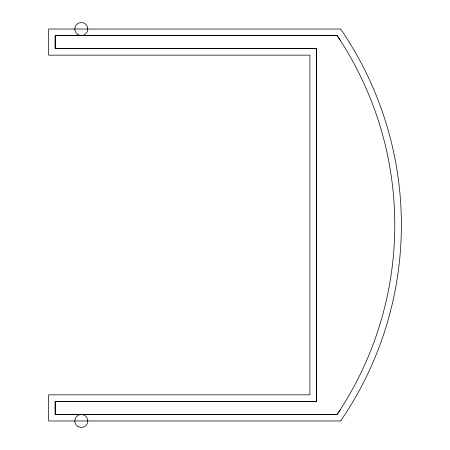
<?xml version="1.0" encoding="UTF-8"?>
<svg xmlns="http://www.w3.org/2000/svg" width="450" height="450" viewBox="0 0 450 450"><rect width="100%" height="100%" fill="white"/><g stroke="black" fill="none" stroke-linecap="round" stroke-linejoin="round"><path stroke-width="0.67" d="M340.318 409.663L337.146 414.433L55.159 414.433L55.159 401.372L316.451 401.372L316.451 48.628L55.159 48.628L55.159 35.567L337.146 35.567L340.318 40.337M340.273 409.635L337.118 414.377L55.221 414.377L55.221 401.428L316.507 401.428L316.507 48.572L55.221 48.572L55.221 35.623L337.118 35.623L340.273 40.365A339.947 339.947 0 0 1 340.273 409.635M341.016 420.418L340.627 420.969L48.628 420.969L48.628 394.841L309.921 394.841L309.921 55.159L48.628 55.159L48.628 29.031L340.627 29.031L341.016 29.582A346.534 346.534 0 0 1 341.016 420.418M78.024 34.689A6.531 6.531 0 0 0 87.823 29.031A6.531 6.531 0 0 0 78.024 23.378A6.531 6.531 0 0 0 78.024 34.689M78.024 426.623A6.531 6.531 0 0 0 87.823 420.969A6.531 6.531 0 0 0 78.024 415.311A6.531 6.531 0 0 0 78.024 426.623"/></g></svg>
